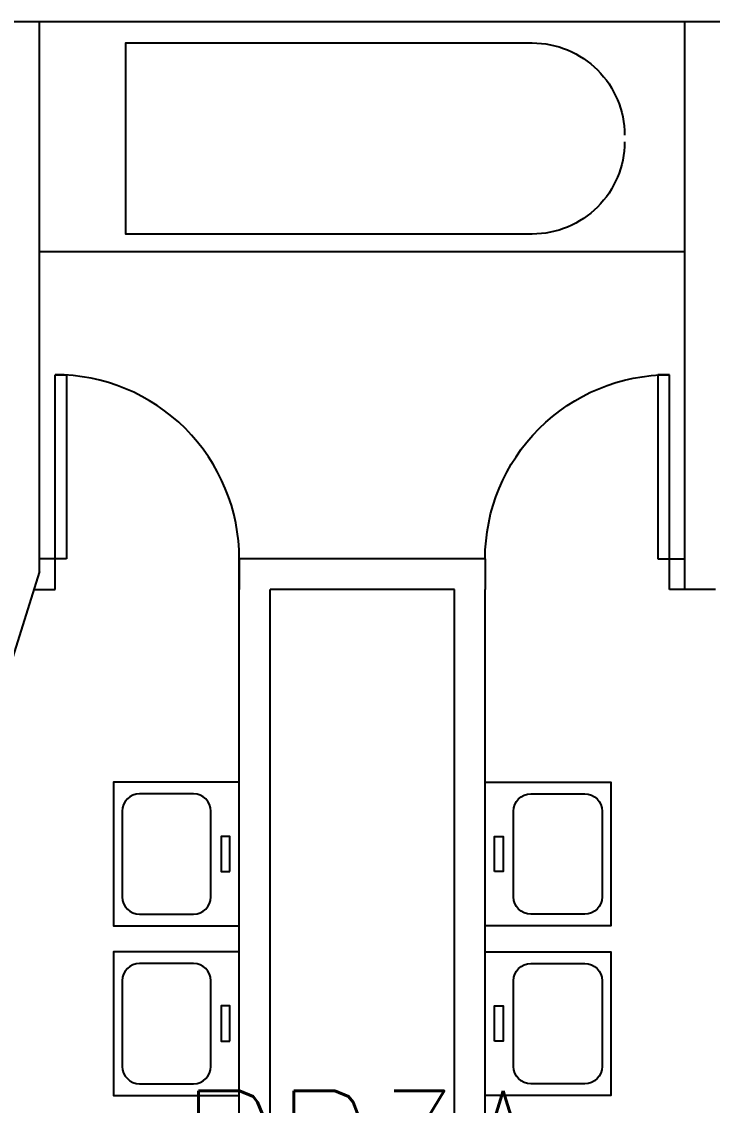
# Model space of a CAD drawing. Header units: inches. Extents: x -460 to 10305, y -938 to 5356.
# Drawn here: x 4341.6 to 4431.5, y 2435.9 to 2577.1 of the extents above; entities that cross this region are included whole.
import ezdxf
from ezdxf.enums import TextEntityAlignment as Align

# ---------------------------------------------------------------- set-up
doc = ezdxf.new("R2010")
doc.units = ezdxf.units.IN
doc.header["$MEASUREMENT"] = 0
doc.set_wipeout_variables(frame=1)
for name, color, linetype in [('01-0263-03-DWG-BFP-ARCH$0$SP-DOORS', 5, 'Continuous'), ('01-0263-03-DWG-BFP-ARCH$0$SP-FIXT', 35, 'Continuous'), ('01-0263-03-DWG-BFP-ARCH$0$SP-RMNO', 7, 'Continuous'), ('01-0263-03-DWG-BFP-ARCH$0$SP-ROOM', 7, 'Continuous'), ('01-0263-03-DWG-BFP-ARCH$0$SP-WALL', 7, 'Continuous')]:
    doc.layers.add(name, color=color, linetype=linetype)
doc.layers.get('01-0263-03-DWG-BFP-ARCH$0$SP-ROOM').off()
doc.styles.add('01-0263-03-DWG-BFP-ARCH$0$ROMANS', font='ROMANS.shx', dxfattribs={"width": 0.9})

# ---------------------------------------------------------------- blocks, each defined once
blk = doc.blocks.new('01-0263-03-DWG-BFP-ARCH$0$S')
for p, q in [((21.33, 20.6, 36), (7.01, 20.6, 36)), ((4.13, 17.72, 36), (4.13, 8.71, 36)), ((24.21, 8.71, 36), (24.21, 17.72, 36)), ((7.01, 5.83, 36), (21.33, 5.83, 36))]:
    blk.add_line(p, q)
at = {"elevation": 36}
for points in [[(2.17, 1.07), (26.17, 1.07), (26.17, 22.07), (2.17, 22.07)], [(11.23, 2.65), (17.11, 2.65), (17.11, 4.11), (11.23, 4.11)]]:
    blk.add_lwpolyline(points, close=True, dxfattribs=at)
for centre, start, end in [((7.01, 17.72, 36), 90, 180), ((21.33, 17.72, 36), 0, 90), ((7.01, 8.71, 36), 180, 270), ((21.33, 8.71, 36), 270, 0)]:
    blk.add_arc(centre, 2.88, start, end)
blk = doc.blocks.new('01-0263-03-DWG-BFP-ARCH$0$DOR01')
at = {"color": 0}
for p, q in [((1, 1), (0, 1)), ((0, 1), (0, 0)), ((1, 0), (1, 1)), ((0, 0), (1, 0))]:
    blk.add_line(p, q, dxfattribs=at)
blk = doc.blocks.new('01-0263-03-DWG-BFP-ARCH$0$DOR00')
at = {"color": 0}
for p, q in [((0, 1), (0, 0)), ((1, 0), (1, 1))]:
    blk.add_line(p, q, dxfattribs=at)
blk = doc.blocks.new('01-0263-03-DWG-BFP-ARCH$0$FMGRM1')
at = {"style": '01-0263-03-DWG-BFP-ARCH$0$ROMANS', "width": 0.9}
for tag, p in [('RMAREA', (0, -0.2836)), ('DATA1', (0, -0.443)), ('DATA2', (0, -0.6024)), ('DATA3', (0, -0.7618)), ('DATA4', (0, -0.9213)), ('DATA5', (0, -1.0807))]:
    blk.add_attdef(tag, text='', height=0.1172, dxfattribs=at).set_placement(p, align=Align.CENTER)
at = {"linetype": 'Continuous'}
blk.add_wipeout([(-0.375, -0.125), (0.375, -0.125), (0.375, 0.125), (-0.375, 0.125)], dxfattribs=at)
at = {"layer": '01-0263-03-DWG-BFP-ARCH$0$SP-RMNO', "style": '01-0263-03-DWG-BFP-ARCH$0$ROMANS', "width": 0.9}
blk.add_attdef('RMNUMB', text='', height=0.16, dxfattribs=at).set_placement((0, 0), align=Align.MIDDLE)
blk = doc.blocks.new('01-0263-03-DWG-BFP-ARCH', base_point=(1295.15, 1353.42))
at = {"layer": '01-0263-03-DWG-BFP-ARCH$0$SP-DOORS', "color": 4}
for points in [[(1629.16, 1911.43, 0.414214), (1605.16, 1935.43, 0.414214)], [(1661.16, 1911.43, -0.414214), (1685.16, 1935.43, -0.414214)]]:
    blk.add_lwpolyline(points, format="xyb", dxfattribs=at)
at = {"layer": '01-0263-03-DWG-BFP-ARCH$0$SP-FIXT'}
blk.add_line((1687.16, 1951.43), (1603.16, 1951.43), dxfattribs=at)
blk.add_lwpolyline([(1679.31, 1965.75, -0.414214), (1667.31, 1953.75), (1614.39, 1953.75), (1614.39, 1978.65), (1667.31, 1978.65, -0.414214), (1679.31, 1966.65)], format="xyb", dxfattribs=at)
at = {"layer": '01-0263-03-DWG-BFP-ARCH$0$SP-WALL'}
for p, q in [((1531.16, 1981.43), (1759.16, 1981.43)), ((1603.16, 1909.77), (1603.16, 1981.43)), ((1687.16, 1907.43), (1687.16, 1981.43)), ((1605.16, 1911.43), (1603.16, 1911.43)), ((1605.16, 1911.43), (1603.16, 1911.43)), ((1629.16, 1687.43), (1629.16, 1911.43)), ((1661.16, 1911.43), (1629.16, 1911.43)), ((1685.16, 1911.43), (1687.16, 1911.43)), ((1602.42, 1907.43), (1605.16, 1907.43)), ((1633.16, 1687.43), (1633.16, 1907.43)), ((1657.16, 1907.43), (1633.16, 1907.43)), ((1657.16, 1687.43), (1657.16, 1907.43)), ((1661.16, 1687.43), (1661.16, 1907.43)), ((1691.16, 1907.43), (1685.16, 1907.43))]:
    blk.add_line(p, q, dxfattribs=at)
blk.add_lwpolyline([(1603.16, 1909.77), (1590.25, 1868.67), (1590.25, 1847.76)], dxfattribs=at)
at = {"layer": '01-0263-03-DWG-BFP-ARCH$0$SP-DOORS', "yscale": 1.5, "zscale": 24}
for p, xscale, rotation in [((1605.16, 1911.43), -24, 270), ((1685.16, 1911.43), 24, 90)]:
    blk.add_blockref('01-0263-03-DWG-BFP-ARCH$0$DOR01', p, dxfattribs=dict(at, xscale=xscale, rotation=rotation))
at = {"layer": '01-0263-03-DWG-BFP-ARCH$0$SP-FIXT', "yscale": 0.78, "zscale": 0.78}
for p, xscale, rotation in [((1629.99, 1861.92, -28.08), 0.78, 90), ((1660.32, 1861.92, -28.08), -0.78, 270), ((1629.99, 1839.83, -28.08), 0.78, 90), ((1660.32, 1839.83, -28.08), -0.78, 270)]:
    blk.add_blockref('01-0263-03-DWG-BFP-ARCH$0$S', p, dxfattribs=dict(at, xscale=xscale, rotation=rotation))
at = {"layer": '01-0263-03-DWG-BFP-ARCH$0$SP-WALL', "yscale": -4, "zscale": 24}
for p, xscale in [((1605.16, 1911.43), 24), ((1685.16, 1911.43), -24)]:
    blk.add_blockref('01-0263-03-DWG-BFP-ARCH$0$DOR00', p, dxfattribs=dict(at, xscale=xscale))
at = {"layer": '01-0263-03-DWG-BFP-ARCH$0$SP-ROOM'}
ref = blk.add_blockref('01-0263-03-DWG-BFP-ARCH$0$FMGRM1', (1645.16, 1834.43), dxfattribs=dict(at, xscale=96, yscale=96, zscale=96))
ref.add_attrib('RMNUMB', 'RR3A', dxfattribs={"layer": '01-0263-03-DWG-BFP-ARCH$0$SP-RMNO', "height": 15.36, "style": '01-0263-03-DWG-BFP-ARCH$0$ROMANS', "width": 0.9}).set_placement((1645.16, 1834.43), align=Align.MIDDLE)

msp = doc.modelspace()

# ---------------------------------------------------------------- block references
msp.add_blockref('01-0263-03-DWG-BFP-ARCH', (4035.95, 1949.11))

doc.saveas('drawing.dxf')
